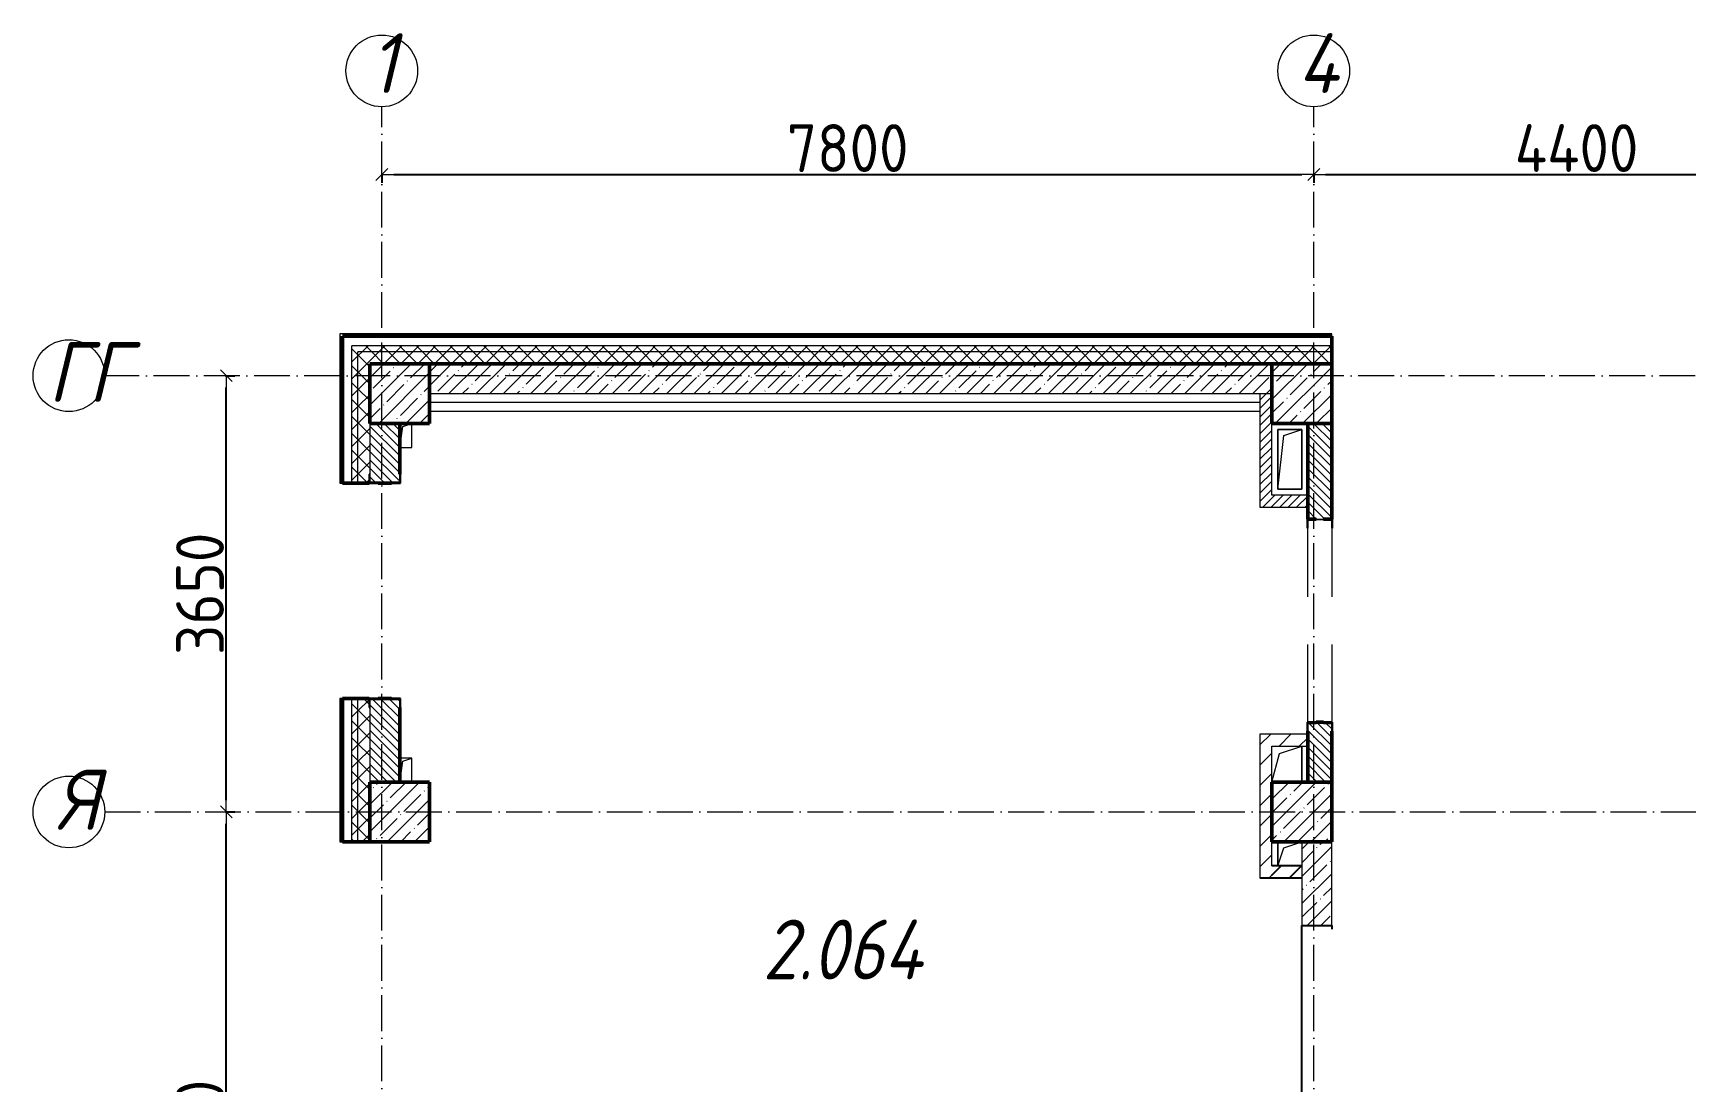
# Model space of a CAD drawing. Header units: millimetres. Extents: x -401725 to 250493, y 305116 to 802890.
# Drawn here: x -20860 to -7027, y 500739 to 509513 of the extents above; entities that cross this region are included whole.
import ezdxf

# ---------------------------------------------------------------- set-up
doc = ezdxf.new("R2010")
doc.units = ezdxf.units.MM
doc.linetypes.add('50_200_ШТРИХ_1Т_ш5_п1_п1_', pattern=[700, 500, -100, 0, -100])
for name, color, linetype, lineweight in [('A-____-____-DIMS', 7, 'Continuous', 9), ('A-DETL-____-OTLN-4', 7, 'Continuous', 18), ('A-FLOR-____-OTLN', 7, 'Continuous', 9), ('A-GENM-____-MCUT', 7, 'Continuous', 25), ('A-GENM-____-OTLN', 7, 'Continuous', 9), ('A-GENM-____-OTLN-1', 7, 'Continuous', 25), ('A-WALL-____-MCUT-1', 7, 'Continuous', 9), ('A-WALL-____-MCUT-2', 7, 'Continuous', 50), ('A-WALL-____-MCUT-3', 7, 'Continuous', 9), ('A-WALL-____-PATT-1', 7, 'Continuous', 9), ('A-WALL-FNSH-MCUT-1', 7, 'Continuous', 9), ('I-WALL-____-OTLN', 7, 'Continuous', 9), ('S-COLS-____-MCUT', 7, 'Continuous', 50), ('S-COLS-____-OTLN', 7, 'Continuous', 9), ('S-GRID-____-IDEN', 7, 'Continuous', 9), ('S-GRID-____-OTLN-1', 7, '50_200_ШТРИХ_1Т_ш5_п1_п1_', 9), ('Марки помещений', 7, 'Continuous', 9)]:
    doc.layers.add(name, color=color, linetype=linetype, lineweight=lineweight)
doc.styles.add('ISOCPEUR_I', font='isocpeui.ttf', dxfattribs={"width": 0.9, "height": 2.5})
doc.styles.add('ISOCPEUR_I_3', font='isocpeui.ttf', dxfattribs={"width": 0.85, "height": 2.2})
doc.styles.add('СПДС', font='isocpeur.ttf', dxfattribs={"width": 0.9})
doc.dimstyles.new('Размера А3', dxfattribs={"dimtxt": 200, "dimasz": 100, "dimexe": 70, "dimexo": 100, "dimgap": 20, "dimtad": 1, "dimdec": 0, "dimrnd": 10, "dimzin": 0, "dimdsep": 46, "dimtxsty": 'СПДС', "dimblk": 'ARROWHEAD_6', "dimcen": 1, "dimclrd": 256, "dimclre": 256, "dimclrt": 256, "dimazin": 0, "dimtfac": 1, "dimtdec": 0, "dimtmove": 2, "dimatfit": 3, "dimfxl": 1, "dimtolj": 1, "dimtzin": 0, "dimarcsym": 0})
pattern_1 = [(45, (-15591.66, 459015.94), (-70.71068, 70.71068), []), (135, (-15591.66, 459015.94), (-70.71068, -70.71068), [])]
pattern_2 = [(45, (-15591.663, 459015.94), (-35.35534, 35.35534), [])]
pattern_3 = [(45, (-15591.66, 459015.94), (-114.04925, 114.04925), []), (45, (-15477.61, 459015.94), (-114.04925, 114.04925), [201.612, -40.322, 3.353, -36.97])]
pattern_4 = [(135, (-15591.663, 459015.94), (-35.35534, -35.35534), [])]
pattern_5 = [(45, (-15591.66, 459015.94), (-84.8528, 84.8528), [])]
pattern_6 = [(45, (-15591.66, 459015.94), (-85.53659, 85.53659), []), (45, (-15534.64, 459015.94), (-85.53659, 85.53659), [])]

# ---------------------------------------------------------------- blocks, each defined once
blk = doc.blocks.new('BSC_Колонна _Прямоугольная - 500х500-V40-АР1_План отверстий 2 этажа в осях 1-64_А-ГГ')
at = {"layer": 'S-COLS-____-OTLN'}
h = blk.add_hatch(dxfattribs=at)
h.set_pattern_fill('FP_69', color=256, style=0, pattern_type=2)
h.set_pattern_definition([(45, (2200, -47481.04), (-114.04925, 114.04925), []), (45, (2314.05, -47481.04), (-114.04925, 114.04925), [201.613, -40.323, 3.353, -36.97])])
h.paths.add_polyline_path([(-250, -250), (250, -250), (250, 250), (-250, 250)], flags=0)
at = {"layer": 'S-COLS-____-MCUT'}
for p, q in [((250, 250), (-250, 250)), ((-250, 250), (-250, -250)), ((250, -250), (250, 250)), ((-250, -250), (250, -250))]:
    blk.add_line(p, q, dxfattribs=at)
blk = doc.blocks.new('BSC_Колонна _Прямоугольная - 500х500-V41-АР1_План отверстий 2 этажа в осях 1-64_А-ГГ')
at = {"layer": 'S-COLS-____-OTLN'}
h = blk.add_hatch(dxfattribs=at)
h.set_pattern_fill('FP_70', color=256, style=0, pattern_type=2)
h.set_pattern_definition([(45, (-5350, -47481.04), (-114.04925, 114.04925), []), (45, (-5235.95, -47481.04), (-114.04925, 114.04925), [201.613, -40.323, 3.353, -36.97])])
h.paths.add_polyline_path([(-250, -250), (250, -250), (250, 250), (-250, 250)], flags=0)
at = {"layer": 'S-COLS-____-MCUT'}
for p, q in [((250, 250), (-250, 250)), ((-250, 250), (-250, -250)), ((250, -250), (250, 250)), ((-250, -250), (250, -250))]:
    blk.add_line(p, q, dxfattribs=at)
blk = doc.blocks.new('BSC_Колонна _Прямоугольная - 500х500-V50-АР1_План отверстий 2 этажа в осях 1-64_А-ГГ')
at = {"layer": 'S-COLS-____-OTLN'}
h = blk.add_hatch(dxfattribs=at)
h.set_pattern_fill('FP_79', color=256, style=0, pattern_type=2)
h.set_pattern_definition([(45, (2200, -43981.04), (-114.04925, 114.04925), []), (45, (2314.05, -43981.04), (-114.04925, 114.04925), [201.613, -40.323, 3.353, -36.97])])
h.paths.add_polyline_path([(-250, -250), (250, -250), (250, 250), (-250, 250), (-250, -245)], flags=0)
at = {"layer": 'S-COLS-____-MCUT'}
for p, q in [((250, 250), (-250, 250)), ((-250, 250), (-250, -250)), ((250, -250), (250, 250)), ((-250, -250), (250, -250))]:
    blk.add_line(p, q, dxfattribs=at)
blk = doc.blocks.new('BSC_Колонна _Прямоугольная - 500х500-V51-АР1_План отверстий 2 этажа в осях 1-64_А-ГГ')
at = {"layer": 'S-COLS-____-OTLN'}
h = blk.add_hatch(dxfattribs=at)
h.set_pattern_fill('FP_80', color=256, style=0, pattern_type=2)
h.set_pattern_definition([(45, (-5350, -43981.04), (-114.04925, 114.04925), []), (45, (-5235.95, -43981.04), (-114.04925, 114.04925), [201.613, -40.323, 3.353, -36.97])])
h.paths.add_polyline_path([(-250, -250), (250, -250), (250, 250), (-250, 250)], flags=0)
at = {"layer": 'S-COLS-____-MCUT'}
for p, q in [((250, 250), (-250, 250)), ((-250, 250), (-250, -250)), ((250, -250), (250, 250)), ((-250, -250), (250, -250))]:
    blk.add_line(p, q, dxfattribs=at)
blk = doc.blocks.new('Фахверк_СКБ_Уголок - 250_2700-27497298-АР1_План отверстий 2 этажа в осях 1-64_А-ГГ')
at = {"layer": 'A-GENM-____-MCUT'}
for p, q in [((200, 181), (125, 181)), ((125, 181), (125, 106)), ((131, 106), (131, 175)), ((131, 175), (200, 175)), ((200, 175), (200, 181)), ((125, 106), (131, 106)), ((131, -6), (125, -6)), ((125, -6), (125, -81)), ((125, -81), (200, -81)), ((131, -75), (131, -6)), ((200, -75), (131, -75)), ((200, -81), (200, -75))]:
    blk.add_line(p, q, dxfattribs=at)
blk = doc.blocks.new('АР_Перемычка - АР_Перемычка-28448550-АР1_План отверстий 2 этажа в осях 1-64_А-ГГ')
at = {"layer": 'A-GENM-____-OTLN'}
blk.add_line((-350, -100), (-342, -100), dxfattribs=at)
blk = doc.blocks.new('154_Стойка_СКБ_Уголок - СМ-2480_200-28447058-АР1_План отверстий 2 этажа в осях 1-64_А-ГГ')
at = {"layer": 'A-GENM-____-MCUT'}
for p, q in [((125, 156), (125, 81)), ((200, 156), (125, 156)), ((131, 81), (131, 150)), ((131, 150), (200, 150)), ((200, 150), (200, 156)), ((125, 81), (131, 81)), ((131, 19), (125, 19)), ((125, 19), (125, -56)), ((131, -50), (131, 19)), ((125, -56), (200, -56)), ((200, -50), (131, -50)), ((200, -56), (200, -50))]:
    blk.add_line(p, q, dxfattribs=at)
blk = doc.blocks.new('Стойка_Влож_Полоса боковая - Полоса-28346330-АР1_План отверстий 2 этажа в осях 1-64_А-ГГ')
at = {"layer": 'A-GENM-____-OTLN'}
for p, q in [((-5, -31), (-5, 31)), ((0, 31), (0, -31))]:
    blk.add_line(p, q, dxfattribs=at)
blk = doc.blocks.new('Стойка_Влож_Уголок - Уголок-28346305-АР1_План отверстий 2 этажа в осях 1-64_А-ГГ')
at = {"layer": 'A-GENM-____-MCUT'}
for p, q in [((75, 75), (0, 75)), ((0, 0), (6, 0)), ((6, 69), (75, 69)), ((6, 0), (6, 69)), ((75, 69), (75, 75))]:
    blk.add_line(p, q, dxfattribs=at)
blk = doc.blocks.new('Стойка_Влож_Уголок - Уголок-28346304-АР1_План отверстий 2 этажа в осях 1-64_А-ГГ')
at = {"layer": 'A-GENM-____-MCUT'}
for p, q in [((6, 0), (0, 0)), ((6, -69), (6, 0)), ((0, -75), (75, -75)), ((75, -69), (6, -69)), ((75, -75), (75, -69))]:
    blk.add_line(p, q, dxfattribs=at)
blk = doc.blocks.new('Фахверк_СКБ_Уголок - 200_3960-28268576-АР1_План отверстий 2 этажа в осях 1-64_А-ГГ')
at = {"layer": 'A-GENM-____-MCUT'}
for p, q in [((200, 156), (125, 156)), ((125, 156), (125, 81)), ((131, 81), (131, 150)), ((131, 150), (200, 150)), ((200, 150), (200, 156)), ((125, 81), (131, 81)), ((131, 19), (125, 19)), ((125, 19), (125, -56)), ((131, -50), (131, 19)), ((125, -56), (200, -56)), ((200, -50), (131, -50)), ((200, -56), (200, -50))]:
    blk.add_line(p, q, dxfattribs=at)
blk = doc.blocks.new('AR_Отверстие прямоугольное _в плите_ - AR_Отверстие прямоугольное _в плите_-V154-АР1_План отверстий 2 этажа в осях 1-64_А-ГГ')
at = {"layer": 'A-GENM-____-OTLN'}
for p, q in [((100, 250), (-100, 250)), ((-100, 250), (-100, -250)), ((-100, -250), (-50, 200)), ((-50, 200), (100, 250)), ((100, -250), (100, 250)), ((-100, -250), (100, -250))]:
    blk.add_line(p, q, dxfattribs=at)
blk = doc.blocks.new('AR_Отверстие прямоугольное _в плите_ - AR_Отверстие прямоугольное _в плите_-30510733-АР1_План отверстий 2 этажа в осях 1-64_А-ГГ')
at = {"layer": 'A-GENM-____-OTLN'}
for p, q in [((-50, -100), (-25, 75)), ((-25, 75), (50, 100)), ((50, -100), (50, 100)), ((-50, -100), (50, -100))]:
    blk.add_line(p, q, dxfattribs=at)
blk = doc.blocks.new('AR_Отверстие прямоугольное _в плите_ - AR_Отверстие прямоугольное _в плите_-V158-АР1_План отверстий 2 этажа в осях 1-64_А-ГГ')
at = {"layer": 'A-GENM-____-OTLN'}
for p, q in [((50, 100), (-50, 100)), ((-50, -100), (-25, 75)), ((-25, 75), (50, 100)), ((50, -100), (50, 100))]:
    blk.add_line(p, q, dxfattribs=at)
blk = doc.blocks.new('AR_Отверстие прямоугольное _в плите_ - AR_Отверстие прямоугольное _в плите_-V187-АР1_План отверстий 2 этажа в осях 1-64_А-ГГ')
at = {"layer": 'A-GENM-____-OTLN'}
for p, q in [((-100, 100), (-100, -100)), ((-100, -100), (-50, 50)), ((-50, 50), (100, 100))]:
    blk.add_line(p, q, dxfattribs=at)
blk = doc.blocks.new('AR_Отверстие прямоугольное _в плите_ - AR_Отверстие прямоугольное _в плите_-30552590-АР1_План отверстий 2 этажа в осях 1-64_А-ГГ')
at = {"layer": 'A-GENM-____-OTLN'}
for p, q in [((-63, 88), (125, 150)), ((125, -150), (125, 150)), ((-125, -150), (-63, 88))]:
    blk.add_line(p, q, dxfattribs=at)
blk = doc.blocks.new('Ось сетки - Круг_Ø6_00__ISO-2_5_0_9K_-25732049-АР1_План отверстий 2 этажа в осях 1-64_А-ГГ')
at = {"layer": 'S-GRID-____-IDEN'}
blk.add_circle((0, 0), 3, dxfattribs=at)
blk = doc.blocks.new('ARROWHEAD_6')
at = {"color": 0, "linetype": 'Continuous'}
for p, q in [((0, 0), (-1, 0)), ((-0.5, -0.5), (0.5, 0.5))]:
    blk.add_line(p, q, dxfattribs=at)
blk = doc.blocks.new('*D4529')
at = {"layer": 'A-____-____-DIMS', "lineweight": -2, "transparency": 16777216}
for p, q in [((-19249, 502997), (-19173, 502997)), ((-19243, 497597), (-19243, 502897)), ((-19249, 497497), (-19173, 497497))]:
    blk.add_line(p, q, dxfattribs=at)
at = {"layer": 'Defpoints', "color": 0, "lineweight": 30, "transparency": 16777216}
for p in [(-19349, 502997), (-19243, 502997), (-19349, 497497)]:
    blk.add_point(p, dxfattribs=at)
at = {"layer": 'A-____-____-DIMS', "lineweight": -2, "transparency": 16777216, "xscale": 100, "yscale": 100, "zscale": 100}
for p, rotation in [((-19243, 502997), 90), ((-19243, 497497), 270)]:
    blk.add_blockref('ARROWHEAD_6', p, dxfattribs=dict(at, rotation=rotation))
at = {"layer": 'A-____-____-DIMS', "transparency": 16777216, "insert": (-19463, 500247), "char_height": 400, "attachment_point": 5, "rotation": 90, "style": 'СПДС'}
blk.add_mtext('\\A1;5500', dxfattribs=at)
blk = doc.blocks.new('*D4530')
at = {"layer": 'A-____-____-DIMS', "lineweight": -2, "transparency": 16777216}
for p, q in [((-19249, 506647), (-19173, 506647)), ((-19243, 503097), (-19243, 506547)), ((-19249, 502997), (-19173, 502997))]:
    blk.add_line(p, q, dxfattribs=at)
at = {"layer": 'Defpoints', "color": 0, "lineweight": 30, "transparency": 16777216}
for p in [(-19349, 506647), (-19243, 506647), (-19349, 502997)]:
    blk.add_point(p, dxfattribs=at)
at = {"layer": 'A-____-____-DIMS', "lineweight": -2, "transparency": 16777216, "xscale": 100, "yscale": 100, "zscale": 100}
for p, rotation in [((-19243, 506647), 90), ((-19243, 502997), 270)]:
    blk.add_blockref('ARROWHEAD_6', p, dxfattribs=dict(at, rotation=rotation))
at = {"layer": 'A-____-____-DIMS', "transparency": 16777216, "insert": (-19463, 504822), "char_height": 400, "attachment_point": 5, "rotation": 90, "style": 'СПДС'}
blk.add_mtext('\\A1;3650', dxfattribs=at)
blk = doc.blocks.new('*D4682')
at = {"layer": 'A-____-____-DIMS', "lineweight": -2, "transparency": 16777216}
for p, q in [((-17942, 508337), (-17942, 508261)), ((-17842, 508331), (-10242, 508331)), ((-10142, 508337), (-10142, 508261))]:
    blk.add_line(p, q, dxfattribs=at)
at = {"layer": 'Defpoints', "color": 0, "lineweight": 30, "transparency": 16777216}
for p in [(-17942, 508437), (-10142, 508437), (-10142, 508331)]:
    blk.add_point(p, dxfattribs=at)
at = {"layer": 'A-____-____-DIMS', "lineweight": -2, "transparency": 16777216, "xscale": 100, "yscale": 100, "zscale": 100, "rotation": 180}
blk.add_blockref('ARROWHEAD_6', (-17942, 508331), dxfattribs=at)
at = {"layer": 'A-____-____-DIMS', "lineweight": -2, "transparency": 16777216, "xscale": 100, "yscale": 100, "zscale": 100}
blk.add_blockref('ARROWHEAD_6', (-10142, 508331), dxfattribs=at)
at = {"layer": 'A-____-____-DIMS', "transparency": 16777216, "insert": (-14042, 508551), "char_height": 400, "attachment_point": 5, "style": 'СПДС'}
blk.add_mtext('\\A1;7800', dxfattribs=at)
blk = doc.blocks.new('*D4683')
at = {"layer": 'A-____-____-DIMS', "lineweight": -2, "transparency": 16777216}
for p, q in [((-10142, 508337), (-10142, 508261)), ((-10042, 508331), (-5842, 508331)), ((-5742, 508337), (-5742, 508261))]:
    blk.add_line(p, q, dxfattribs=at)
at = {"layer": 'Defpoints', "color": 0, "lineweight": 30, "transparency": 16777216}
for p in [(-10142, 508437), (-5742, 508437), (-5742, 508331)]:
    blk.add_point(p, dxfattribs=at)
at = {"layer": 'A-____-____-DIMS', "lineweight": -2, "transparency": 16777216, "xscale": 100, "yscale": 100, "zscale": 100, "rotation": 180}
blk.add_blockref('ARROWHEAD_6', (-10142, 508331), dxfattribs=at)
at = {"layer": 'A-____-____-DIMS', "lineweight": -2, "transparency": 16777216, "xscale": 100, "yscale": 100, "zscale": 100}
blk.add_blockref('ARROWHEAD_6', (-5742, 508331), dxfattribs=at)
at = {"layer": 'A-____-____-DIMS', "transparency": 16777216, "insert": (-7942, 508551), "char_height": 400, "attachment_point": 5, "style": 'СПДС'}
blk.add_mtext('\\A1;4400', dxfattribs=at)
blk = doc.blocks.new('2этаж')
at = {"layer": 'S-GRID-____-OTLN-1', "color": 251, "ltscale": 0.6, "true_color": 0x636466}
for p, q in [((-17941.7, 454533.3), (-17941.7, 508896.9)), ((-10141.7, 454533.3), (-10141.7, 508896.9)), ((11116.1, 506647), (-20260.4, 506647)), ((-20260.4, 502997), (11116.1, 502997))]:
    blk.add_line(p, q, dxfattribs=at)
at = {"layer": 'S-GRID-____-IDEN', "char_height": 500, "attachment_point": 1, "style": 'ISOCPEUR_I'}
for s, insert, width in [('\\fISOCPEUR|b0|i1|c204|p34|;\\W.9;1', (-18044.1, 509511.5), 144.304), ('\\fISOCPEUR|b0|i1|c204|p34|;\\W.9;4', (-10276.9, 509511.5), 223.671), ('ГГ', (-20732.1, 506928.9), 404.05), ('\\fISOCPEUR|b0|i1|c204|p34|;\\W.9;Я', (-20663, 503349.4), 223.671)]:
    blk.add_mtext(s, dxfattribs=dict(at, insert=insert, width=width))
at = {"layer": 'A-____-____-DIMS'}
for base, p1, p2, picture, middle in [((-10141.7, 508330.7), (-17941.7, 508436.8), (-10141.7, 508436.8), '*D4682', (-14041.7, 508550.7)), ((-5741.7, 508330.7), (-10141.7, 508436.8), (-5741.7, 508436.8), '*D4683', (-7941.7, 508550.7))]:
    dim = blk.add_linear_dim(base=base, p1=p1, p2=p2, dimstyle='Размера А3', override={"dimtxt": 400}, dxfattribs=at)
    dim.commit()
    dim.dimension.update_dxf_attribs({"geometry": picture, "text_midpoint": middle})
for base, p1, p2, picture, middle in [((-19243.1, 506647), (-19349.1, 502997), (-19349.1, 506647), '*D4530', (-19463.1, 504822)), ((-19243.1, 502997), (-19349.1, 497497), (-19349.1, 502997), '*D4529', (-19463.1, 500247))]:
    dim = blk.add_linear_dim(base=base, p1=p1, p2=p2, angle=90, dimstyle='Размера А3', override={"dimtxt": 400}, dxfattribs=at)
    dim.commit()
    dim.dimension.update_dxf_attribs({"geometry": picture, "text_midpoint": middle})

msp = doc.modelspace()

# ---------------------------------------------------------------- hatches: boundary and pattern name
h = msp.add_hatch()
h.set_pattern_fill('FP_4', color=256, style=0, pattern_type=2)
h.set_pattern_definition(pattern_5)
h.paths.add_polyline_path([(-10241.6634, 502446.983), (-10241.6634, 502546.983), (-10491.6634, 502546.983), (-10491.6634, 502446.983)], flags=0)
at = {"layer": 'A-WALL-____-PATT-1'}
h = msp.add_hatch(dxfattribs=at)
h.set_pattern_fill('FP_3', color=256, style=0, pattern_type=2)
h.set_pattern_definition(pattern_6)
h.paths.add_polyline_path([(-18271.6634, 491076.983), (-18271.6634, 492096.983), (-18291.6634, 492096.983), (-18291.6634, 491076.983)], flags=0)
h.paths.add_polyline_path([(-18291.6634, 493896.983), (-18271.6634, 493896.983), (-18271.6634, 495021.983), (-18291.6634, 495021.983), (-18291.6634, 494151.6094)], flags=0)
h.paths.add_polyline_path([(-18271.6634, 496821.983), (-18271.6634, 497946.983), (-18291.6634, 497946.983), (-18291.6634, 496821.983)], flags=0)
h.paths.add_polyline_path([(-18271.6634, 502746.983), (-18271.6634, 503946.983), (-18291.6634, 503946.983), (-18291.6634, 502746.983)], flags=0)
h.paths.add_polyline_path([(-18291.6634, 505746.983), (-18271.6634, 505746.983), (-18271.6634, 506996.983), (-18291.6634, 506996.983), (-18291.6634, 506191.5253)], flags=0)
h = msp.add_hatch(dxfattribs=at)
h.set_pattern_fill('FP_3', color=256, style=0, pattern_type=2)
h.set_pattern_definition(pattern_6)
h.paths.add_polyline_path([(8188.3366, 506976.983), (8188.3366, 506996.983), (8.3366, 506996.983), (8.3366, 506976.983), (5604.2185, 506976.983)], flags=0)
h.paths.add_polyline_path([(-991.6634, 506976.983), (-991.6634, 506996.983), (-2191.6634, 506996.983), (-2191.6634, 506976.983), (-1465.6387, 506976.983)], flags=0)
h.paths.add_polyline_path([(-9991.6634, 506976.983), (-9991.6634, 506996.983), (-18271.6634, 506996.983), (-18271.6634, 506976.983), (-10302.9601, 506976.983)], flags=0)
h = msp.add_hatch(dxfattribs=at)
h.set_pattern_fill('FP_1', color=256, style=0, pattern_type=2)
h.set_pattern_definition(pattern_1)
h.paths.add_polyline_path([(-18141.6634, 491246.983), (-18141.6634, 492096.983), (-18191.6634, 492096.983), (-18191.6634, 491246.983)], flags=0)
h.paths.add_polyline_path([(-18141.6634, 493896.983), (-18141.6634, 495021.983), (-18191.6634, 495021.983), (-18191.6634, 493896.983)], flags=0)
h.paths.add_polyline_path([(-18141.6634, 496821.983), (-18141.6634, 497946.983), (-18191.6634, 497946.983), (-18191.6634, 496821.983)], flags=0)
h.paths.add_polyline_path([(-18141.6634, 502746.983), (-18141.6634, 503946.983), (-18191.6634, 503946.983), (-18191.6634, 502746.983)], flags=0)
h.paths.add_polyline_path([(-18141.6634, 505746.983), (-18141.6634, 506896.983), (-18191.6634, 506896.983), (-18191.6634, 505746.983)], flags=0)
h = msp.add_hatch(dxfattribs=at)
h.set_pattern_fill('FP_1', color=256, style=0, pattern_type=2)
h.set_pattern_definition(pattern_1)
h.paths.add_polyline_path([(8058.3366, 506846.983), (8108.3366, 506846.983), (8108.3366, 506896.983), (8.3366, 506896.983), (8.3366, 506846.983), (5604.2185, 506846.983)], flags=0)
h.paths.add_polyline_path([(-991.6634, 506846.983), (-991.6634, 506896.983), (-2191.6634, 506896.983), (-2191.6634, 506846.983), (-1465.6387, 506846.983)], flags=0)
h.paths.add_polyline_path([(-10302.9601, 506846.983), (-9991.6634, 506846.983), (-9991.6634, 506896.983), (-18141.6634, 506896.983), (-18141.6634, 506846.983), (-12070.4244, 506846.983)], flags=0)
h = msp.add_hatch(dxfattribs=at)
h.set_pattern_fill('FP_1', color=256, style=0, pattern_type=2)
h.set_pattern_definition(pattern_1)
h.paths.add_polyline_path([(-18041.6634, 491246.983), (-18041.6634, 492021.983), (-18047.6634, 492021.983), (-18047.6634, 492096.983), (-18141.6634, 492096.983), (-18141.6634, 491246.983)], flags=0)
h.paths.add_polyline_path([(-18141.6634, 493896.983), (-18047.6634, 493896.983), (-18047.6634, 493971.983), (-18041.6634, 493971.983), (-18041.6634, 494946.983), (-18047.6634, 494946.983), (-18047.6634, 495021.983), (-18141.6634, 495021.983), (-18141.6634, 494151.6094)], flags=0)
h.paths.add_polyline_path([(-18141.6634, 496821.983), (-18047.6634, 496821.983), (-18047.6634, 496896.983), (-18041.6634, 496896.983), (-18041.6634, 497871.983), (-18047.6634, 497871.983), (-18047.6634, 497946.983), (-18141.6634, 497946.983), (-18141.6634, 496827.983)], flags=0)
h.paths.add_polyline_path([(-18041.6634, 502746.983), (-18041.6634, 503871.983), (-18047.6634, 503871.983), (-18047.6634, 503946.983), (-18141.6634, 503946.983), (-18141.6634, 502746.983)], flags=0)
h.paths.add_polyline_path([(-18141.6634, 505746.983), (-18047.6634, 505746.983), (-18047.6634, 505821.983), (-18041.6634, 505821.983), (-18041.6634, 506846.983), (-18141.6634, 506846.983), (-18141.6634, 506191.5253)], flags=0)
h = msp.add_hatch(dxfattribs=at)
h.set_pattern_fill('FP_1', color=256, style=0, pattern_type=2)
h.set_pattern_definition(pattern_1)
h.paths.add_polyline_path([(7958.3366, 506746.983), (8058.3366, 506746.983), (8058.3366, 506846.983), (8.3366, 506846.983), (8.3366, 506746.983), (5604.2185, 506746.983)], flags=0)
h.paths.add_polyline_path([(-991.6634, 506746.983), (-991.6634, 506846.983), (-2191.6634, 506846.983), (-2191.6634, 506752.983), (-2116.6634, 506752.983), (-2116.6634, 506746.983), (-1465.6387, 506746.983)], flags=0)
h.paths.add_polyline_path([(-9991.6634, 506746.983), (-9991.6634, 506846.983), (-18041.6634, 506846.983), (-18041.6634, 506746.983), (-10302.9601, 506746.983)], flags=0)
h = msp.add_hatch(dxfattribs=at)
h.set_pattern_fill('FP_25', color=256, style=0, pattern_type=2)
h.set_pattern_definition(pattern_3)
h.paths.add_polyline_path([(-10491.6634, 506496.983), (-10491.6634, 506746.983), (-17541.6634, 506746.983), (-17541.6634, 506496.983), (-12070.4244, 506496.983)], flags=0)
h = msp.add_hatch(dxfattribs=at)
h.set_pattern_fill('FP_5', color=256, style=0, pattern_type=2)
h.set_pattern_definition(pattern_2)
h.paths.add_polyline_path([(-10491.6634, 505546.983), (-10491.6634, 506496.983), (-10591.6634, 506496.983), (-10591.6634, 505546.983)], flags=0)
h = msp.add_hatch(dxfattribs=at)
h.set_pattern_fill('FP_6', color=256, style=0, pattern_type=2)
h.set_pattern_definition(pattern_4)
h.paths.add_polyline_path([(-17791.6634, 503246.983), (-17791.6634, 503940.983), (-17860.6634, 503940.983), (-17860.6634, 503946.983), (-17972.6634, 503946.983), (-17972.6634, 503940.983), (-18041.6634, 503940.983), (-18041.6634, 503246.983)], flags=0)
h.paths.add_polyline_path([(-17860.6634, 505746.983), (-17860.6634, 505752.983), (-17791.6634, 505752.983), (-17791.6634, 506246.983), (-18041.6634, 506246.983), (-18041.6634, 505752.983), (-17972.6634, 505752.983), (-17972.6634, 505746.983)], flags=0)
h = msp.add_hatch(dxfattribs=at)
h.set_pattern_fill('FP_6', color=256, style=0, pattern_type=2)
h.set_pattern_definition(pattern_4)
h.paths.add_polyline_path([(-10122.6634, 503246.983), (-9991.6634, 503246.983), (-9991.6634, 503740.983), (-10060.6634, 503740.983), (-10060.6634, 503746.983), (-10122.6634, 503746.983), (-10122.6634, 503740.983), (-10191.6634, 503740.983), (-10191.6634, 503246.983)], flags=0)
h.paths.add_polyline_path([(-10122.6634, 505446.983), (-9991.6634, 505446.983), (-9991.6634, 506246.983), (-10191.6634, 506246.983), (-10191.6634, 505446.983), (-10151.6634, 505446.983)], flags=0)
h = msp.add_hatch(dxfattribs=at)
h.set_pattern_fill('FP_5', color=256, style=0, pattern_type=2)
h.set_pattern_definition(pattern_2)
h.paths.add_polyline_path([(-10491.6634, 505546.983), (-10191.6634, 505546.983), (-10191.6634, 505646.983), (-10491.6634, 505646.983)], flags=0)
h = msp.add_hatch(dxfattribs=at)
h.set_pattern_fill('FP_4', color=256, style=0, pattern_type=2)
h.set_pattern_definition(pattern_5)
h.paths.add_polyline_path([(-10591.6634, 502446.983), (-10491.6634, 502446.983), (-10491.6634, 503646.983), (-10591.6634, 503646.983), (-10591.6634, 502746.983)], flags=0)
h = msp.add_hatch(dxfattribs=at)
h.set_pattern_fill('FP_4', color=256, style=0, pattern_type=2)
h.set_pattern_definition(pattern_5)
h.paths.add_polyline_path([(-10191.6634, 503546.983), (-10191.6634, 503646.983), (-10491.6634, 503646.983), (-10491.6634, 503546.983)], flags=0)
h = msp.add_hatch(dxfattribs=at)
h.set_pattern_fill('FP_25', color=256, style=0, pattern_type=2)
h.set_pattern_definition(pattern_3)
h.paths.add_polyline_path([(-9991.6634, 497746.983), (-9991.6634, 500246.983), (-10241.6634, 500246.983), (-10241.6634, 497746.983)], flags=0)
h.paths.add_polyline_path([(-10241.6634, 502046.983), (-9991.6634, 502046.983), (-9991.6634, 502746.983), (-10241.6634, 502746.983)], flags=0)

# ---------------------------------------------------------------- linework, layer by layer
for p, q in [((-10591.6634, 502446.983), (-10241.6634, 502446.983)), ((-10241.6634, 502546.983), (-10491.6634, 502546.983)), ((-10241.6634, 502046.983), (-9991.6634, 502046.983)), ((-10241.6634, 500246.983), (-10241.6634, 502046.983)), ((-9991.6634, 502046.983), (-9991.6634, 502016.983))]:
    msp.add_line(p, q)
at = {"layer": 'A-DETL-____-OTLN-4'}
for p, q in [((-10591.6634, 506421.983), (-17541.6634, 506421.983)), ((-10591.6634, 506346.983), (-17541.6634, 506346.983))]:
    msp.add_line(p, q, dxfattribs=at)
at = {"layer": 'A-FLOR-____-OTLN'}
for p, q in [((-10441.6634, 506196.983), (-10241.6634, 506196.983)), ((-10441.6634, 505696.983), (-10441.6634, 506196.983)), ((-10241.6634, 506196.983), (-10241.6634, 505696.983)), ((-10241.6634, 505696.983), (-10441.6634, 505696.983)), ((-10241.6634, 503546.983), (-10241.6634, 503246.983)), ((-10441.6634, 502546.983), (-10441.6634, 502746.983))]:
    msp.add_line(p, q, dxfattribs=at)
at = {"layer": 'A-WALL-____-MCUT-1'}
for p, q in [((-10491.6634, 506746.983), (-17541.6634, 506746.983)), ((-17541.6634, 506496.983), (-10491.6634, 506496.983)), ((-10241.6634, 502746.983), (-10241.6634, 502046.983)), ((-9991.6634, 502046.983), (-9991.6634, 502746.983))]:
    msp.add_line(p, q, dxfattribs=at)
at = {"layer": 'A-WALL-____-MCUT-2'}
for p, q in [((-9991.6634, 506976.983), (-18271.6634, 506976.983)), ((-18271.6634, 506976.983), (-18271.6634, 505746.983)), ((-9991.6634, 506746.983), (-9991.6634, 506976.983)), ((-17541.6634, 506746.983), (-10491.6634, 506746.983)), ((-17791.6634, 505821.983), (-17791.6634, 506246.983)), ((-10191.6634, 506246.983), (-10191.6634, 505446.983)), ((-9991.6634, 505446.983), (-9991.6634, 506246.983)), ((-18271.6634, 505746.983), (-18047.6634, 505746.983)), ((-17972.6634, 505746.983), (-17860.6634, 505746.983)), ((-18047.6634, 503946.983), (-18271.6634, 503946.983)), ((-18271.6634, 503946.983), (-18271.6634, 502746.983)), ((-17860.6634, 503946.983), (-17972.6634, 503946.983)), ((-17791.6634, 503246.983), (-17791.6634, 503871.983)), ((-10060.6634, 503746.983), (-10122.6634, 503746.983)), ((-10191.6634, 503671.983), (-10191.6634, 503246.983)), ((-9991.6634, 503246.983), (-9991.6634, 503671.983)), ((-18271.6634, 502746.983), (-18041.6634, 502746.983))]:
    msp.add_line(p, q, dxfattribs=at)
at = {"layer": 'A-WALL-____-MCUT-3'}
for p, q in [((-18191.6634, 505746.983), (-18191.6634, 506896.983)), ((-9991.6634, 506896.983), (-18191.6634, 506896.983)), ((-9991.6634, 506846.983), (-18141.6634, 506846.983)), ((-18141.6634, 505746.983), (-18141.6634, 506846.983)), ((-18041.6634, 506246.983), (-18041.6634, 505821.983)), ((-18191.6634, 502746.983), (-18191.6634, 503946.983)), ((-18141.6634, 502746.983), (-18141.6634, 503946.983)), ((-18041.6634, 503871.983), (-18041.6634, 503246.983))]:
    msp.add_line(p, q, dxfattribs=at)
at = {"layer": 'A-WALL-FNSH-MCUT-1'}
for p, q in [((-18291.6634, 506996.983), (-18291.6634, 505746.983)), ((-9991.6634, 506996.983), (-18291.6634, 506996.983)), ((-18271.6634, 506976.983), (-9991.6634, 506976.983)), ((-9991.6634, 506976.983), (-9991.6634, 506996.983)), ((-10591.6634, 506496.983), (-10591.6634, 505546.983)), ((-10491.6634, 505646.983), (-10491.6634, 506246.983)), ((-18291.6634, 505746.983), (-18271.6634, 505746.983)), ((-10191.6634, 505646.983), (-10491.6634, 505646.983)), ((-10591.6634, 505546.983), (-10191.6634, 505546.983)), ((-18291.6634, 503946.983), (-18291.6634, 502746.983)), ((-18271.6634, 503946.983), (-18291.6634, 503946.983)), ((-10591.6634, 503646.983), (-10591.6634, 502446.983)), ((-10191.6634, 503646.983), (-10591.6634, 503646.983)), ((-10491.6634, 503246.983), (-10491.6634, 503546.983)), ((-10491.6634, 503546.983), (-10191.6634, 503546.983)), ((-18291.6634, 502746.983), (-18271.6634, 502746.983)), ((-10491.6634, 502546.983), (-10491.6634, 502746.983))]:
    msp.add_line(p, q, dxfattribs=at)
at = {"layer": 'I-WALL-____-OTLN'}
for p, q in [((-10191.6634, 504796.983), (-10191.6634, 505371.983)), ((-9991.6634, 505371.983), (-9991.6634, 504796.983)), ((-10191.6634, 503746.983), (-10191.6634, 504396.983)), ((-9991.6634, 504396.983), (-9991.6634, 503746.983))]:
    msp.add_line(p, q, dxfattribs=at)

# ---------------------------------------------------------------- block references
at = {"color": 18, "true_color": 0x000000}
msp.add_blockref('2этаж', (0, 0), dxfattribs=at)
at = {"layer": 'A-GENM-____-OTLN'}
for name, p in [('AR_Отверстие прямоугольное _в плите_ - AR_Отверстие прямоугольное _в плите_-30510733-АР1_План отверстий 2 этажа в осях 1-64_А-ГГ', (-17741.6634, 506146.983)), ('AR_Отверстие прямоугольное _в плите_ - AR_Отверстие прямоугольное _в плите_-V154-АР1_План отверстий 2 этажа в осях 1-64_А-ГГ', (-10341.6634, 505946.983)), ('AR_Отверстие прямоугольное _в плите_ - AR_Отверстие прямоугольное _в плите_-V158-АР1_План отверстий 2 этажа в осях 1-64_А-ГГ', (-17741.6634, 503346.983)), ('AR_Отверстие прямоугольное _в плите_ - AR_Отверстие прямоугольное _в плите_-30552590-АР1_План отверстий 2 этажа в осях 1-64_А-ГГ', (-10366.6634, 503396.983)), ('AR_Отверстие прямоугольное _в плите_ - AR_Отверстие прямоугольное _в плите_-V187-АР1_План отверстий 2 этажа в осях 1-64_А-ГГ', (-10341.6634, 502646.983))]:
    msp.add_blockref(name, p, dxfattribs=at)
for name, p, rotation in [('АР_Перемычка - АР_Перемычка-28448550-АР1_План отверстий 2 этажа в осях 1-64_А-ГГ', (-10091.6634, 505446.983), 269.9999999999999), ('Стойка_Влож_Уголок - Уголок-28346305-АР1_План отверстий 2 этажа в осях 1-64_А-ГГ', (-10122.6634, 505446.983), 89.99999999999991), ('Стойка_Влож_Уголок - Уголок-28346304-АР1_План отверстий 2 этажа в осях 1-64_А-ГГ', (-10060.6634, 505446.983), 90.00000000000027), ('Стойка_Влож_Полоса боковая - Полоса-28346330-АР1_План отверстий 2 этажа в осях 1-64_А-ГГ', (-10091.6634, 505446.983), 89.99999999999991)]:
    msp.add_blockref(name, p, dxfattribs=dict(at, rotation=rotation))
at = {"layer": 'A-GENM-____-OTLN-1'}
for name, p, rotation in [('Фахверк_СКБ_Уголок - 250_2700-27497298-АР1_План отверстий 2 этажа в осях 1-64_А-ГГ', (-17866.6634, 505621.983), 89.99999999999991), ('154_Стойка_СКБ_Уголок - СМ-2480_200-28447058-АР1_План отверстий 2 этажа в осях 1-64_А-ГГ', (-10141.6634, 505571.983), 269.9999999999999), ('Фахверк_СКБ_Уголок - 250_2700-27497298-АР1_План отверстий 2 этажа в осях 1-64_А-ГГ', (-17966.6634, 504071.983), 269.9999999999999), ('Фахверк_СКБ_Уголок - 200_3960-28268576-АР1_План отверстий 2 этажа в осях 1-64_А-ГГ', (-10141.6634, 503871.983), 269.9999999999999)]:
    msp.add_blockref(name, p, dxfattribs=dict(at, rotation=rotation))
at = {"layer": 'S-COLS-____-OTLN'}
for name, p in [('BSC_Колонна _Прямоугольная - 500х500-V40-АР1_План отверстий 2 этажа в осях 1-64_А-ГГ', (-17791.6634, 506496.983)), ('BSC_Колонна _Прямоугольная - 500х500-V41-АР1_План отверстий 2 этажа в осях 1-64_А-ГГ', (-10241.6634, 506496.983)), ('BSC_Колонна _Прямоугольная - 500х500-V50-АР1_План отверстий 2 этажа в осях 1-64_А-ГГ', (-17791.6634, 502996.983)), ('BSC_Колонна _Прямоугольная - 500х500-V51-АР1_План отверстий 2 этажа в осях 1-64_А-ГГ', (-10241.6634, 502996.983))]:
    msp.add_blockref(name, p, dxfattribs=at)
at = {"layer": 'S-GRID-____-IDEN', "xscale": 99.99999999999993, "yscale": 99.99999999999993, "zscale": 99.99999999999993}
for p in [(-17941.6634, 509196.9006), (-10141.6634, 509196.9006)]:
    msp.add_blockref('Ось сетки - Круг_Ø6_00__ISO-2_5_0_9K_-25732049-АР1_План отверстий 2 этажа в осях 1-64_А-ГГ', p, dxfattribs=at)
for p, rotation in [((-20560.4336, 506646.983), 89.9999999999998), ((-20560.4336, 502996.983), 269.9999999999995)]:
    msp.add_blockref('Ось сетки - Круг_Ø6_00__ISO-2_5_0_9K_-25732049-АР1_План отверстий 2 этажа в осях 1-64_А-ГГ', p, dxfattribs=dict(at, rotation=rotation))

# ---------------------------------------------------------------- texts
at = {"layer": 'Марки помещений', "insert": (-14754.0901, 502096.3257), "char_height": 500, "width": 817.72125, "attachment_point": 1, "style": 'ISOCPEUR_I_3'}
msp.add_mtext('2.064', dxfattribs=at)

doc.saveas('drawing.dxf')
